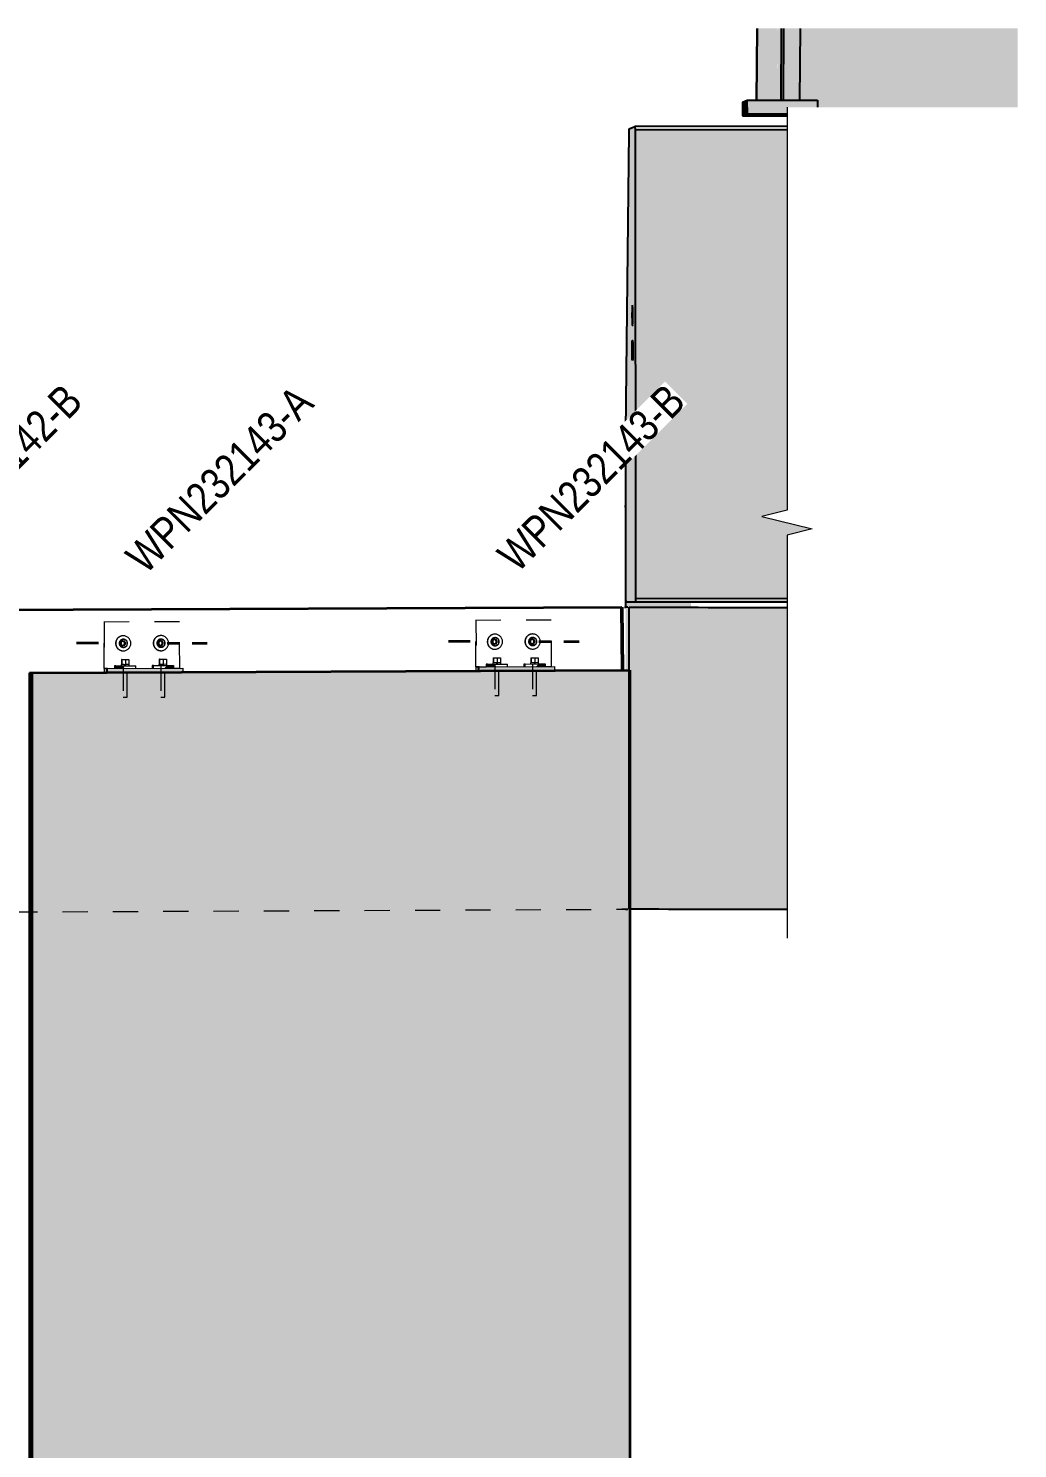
# Model space of a CAD drawing. Header units: metres. Extents: x 0 to 53, y 3 to 547.
# Drawn here: x 49.43 to 53.36, y 18.19 to 23.83 of the extents above; entities that cross this region are included whole.
import ezdxf

# ---------------------------------------------------------------- set-up
doc = ezdxf.new("R2010")
doc.units = ezdxf.units.M
doc.linetypes.add('JacobsDash', pattern=[0.0045, 0.003, -0.0015])
for name, color, linetype, lineweight in [('A-DETL', 7, 'Continuous', 13), ('A-DETL-GENF', 7, 'Continuous', 9), ('A-GENM', 7, 'Continuous', 35), ('S-BEAM', 7, 'Continuous', 50), ('S-BEAM-HDLN', 7, 'JacobsDash', 18), ('S-FNDN', 7, 'Continuous', 50), ('S-FNDN-IDEN', 7, 'Continuous', 18), ('S-FSTN', 7, 'Continuous', 18)]:
    doc.layers.add(name, color=color, linetype=linetype, lineweight=lineweight)
doc.styles.add('Arial Narrow_2', font='ARIALN.TTF', dxfattribs={"height": 0.125})

# ---------------------------------------------------------------- blocks, each defined once
blk = doc.blocks.new('StitchPour_RS36B_01 - StitchPour_RS36B_01-61148557-DRG-2873194 - ELEVATION - FASCIA PANEL AT ABUTMENT B AND B2')
at = {"layer": 'A-GENM', "lineweight": 25, "true_color": 0xf4f4f4}
h = blk.add_hatch(color=7, dxfattribs=at)
edge = h.paths.add_edge_path()
edge.add_line((-1094.9912, 21.5355), (-1094.99, 21.5355))
edge.add_line((-1094.99, 21.5355), (-1094.99, 21.9355))
edge.add_line((-1094.99, 21.9355), (-1094.9912, 21.9355))
h = blk.add_hatch(color=7, dxfattribs=at)
edge = h.paths.add_edge_path()
edge.add_line((-1094.7304, 21.5556), (-1094.9887, 21.5554))
edge.add_line((-1094.9887, 21.5554), (-1094.9897, 21.5704))
edge.add_line((-1094.9897, 21.5704), (-1094.9898, 21.5355))
edge.add_line((-1094.9898, 21.5355), (-1094.9415, 21.5354))
edge.add_line((-1094.9415, 21.5354), (-1094.7304, 21.5351))
at = {"layer": 'A-GENM', "color": 253, "lineweight": 25, "true_color": 0xa3a3a3}
for p, q in [((-1094.99, 21.9355), (-1094.995, 21.9355)), ((-1094.995, 21.5355), (-1094.99, 21.5355))]:
    blk.add_line(p, q, dxfattribs=at)
at = {"layer": 'A-GENM', "color": 253, "lineweight": 25, "true_color": 0xa3a3a3, "flags": 128}
blk.add_lwpolyline([(-1094.99, 21.5355), (-1094.99, 21.6022), (-1094.99, 21.6688), (-1094.99, 21.7355), (-1094.99, 21.8022), (-1094.99, 21.8688), (-1094.99, 21.9355)], dxfattribs=at)
blk = doc.blocks.new('Barrier-Precast-MPB-03-B - Typical-64000325-DRG-2873194 - ELEVATION - FASCIA PANEL AT ABUTMENT B AND B2')
at = {"layer": 'A-GENM', "lineweight": 25, "true_color": 0xf4f4f4}
h = blk.add_hatch(color=7, dxfattribs=at)
h.paths.add_polyline_path([(-1094.9887, 21.5554), (-1094.9521, 21.5554), (-1094.9511, 21.5704), (-1094.9526, 23.4304), (-1094.9537, 23.445), (-1094.9761, 23.4358), (-1094.9773, 23.4206), (-1094.9902, 22.2354), (-1094.9897, 21.5704)])
h.paths.add_polyline_path([(-1094.9634, 22.5151), (-1094.9642, 22.517), (-1094.9652, 22.5348), (-1094.9653, 22.5695), (-1094.9646, 22.5896), (-1094.9639, 22.5946), (-1094.9631, 22.5927), (-1094.9621, 22.5747), (-1094.962, 22.5401), (-1094.9627, 22.5201)])
h.paths.add_polyline_path([(-1094.9639, 22.655), (-1094.9649, 22.6647), (-1094.9654, 22.6801), (-1094.9653, 22.7149), (-1094.9644, 22.7327), (-1094.9636, 22.7346), (-1094.9629, 22.7296), (-1094.9621, 22.7096), (-1094.9622, 22.6748), (-1094.9632, 22.657)])
for points in [[(-1094.9526, 23.4304), (-1094.3496, 23.4309), (-1094.3496, 23.4455), (-1094.9537, 23.445)], [(-1094.9511, 21.5704), (-1094.3496, 21.5709), (-1094.3496, 21.8211), (-1094.2496, 21.8461), (-1094.4496, 21.8961), (-1094.3496, 21.9211), (-1094.3496, 23.4309), (-1094.9526, 23.4304), (-1094.9518, 22.3948)], [(-1094.9646, 22.6601), (-1094.9629, 22.6602), (-1094.9622, 22.6748), (-1094.9621, 22.7096), (-1094.9631, 22.7311), (-1094.964, 22.7337), (-1094.9645, 22.7311), (-1094.9653, 22.7149), (-1094.9654, 22.6801), (-1094.9646, 22.6601)], [(-1094.9639, 22.655), (-1094.9631, 22.6581), (-1094.9632, 22.6601), (-1094.9646, 22.6597), (-1094.9641, 22.6566)], [(-1094.9634, 22.5151), (-1094.9625, 22.5246), (-1094.9619, 22.5464), (-1094.9622, 22.577), (-1094.9632, 22.5896), (-1094.9646, 22.5895), (-1094.9654, 22.5628), (-1094.9652, 22.5348), (-1094.9642, 22.517), (-1094.9638, 22.516)], [(-1094.9646, 22.5896), (-1094.9629, 22.5896), (-1094.9633, 22.5932), (-1094.9639, 22.5943), (-1094.9646, 22.5896)], [(-1094.9521, 21.5554), (-1094.3496, 21.5559), (-1094.3496, 21.5709), (-1094.9511, 21.5704)]]:
    blk.add_hatch(color=7, dxfattribs=at).paths.add_polyline_path(points)
at = {"layer": 'A-GENM', "color": 253, "lineweight": 25, "true_color": 0xa3a3a3}
for p, q in [((-1094.9902, 22.2354), (-1094.9773, 23.4206)), ((-1094.9773, 23.4206), (-1094.9761, 23.4358)), ((-1094.9761, 23.4358), (-1094.9537, 23.445)), ((-1094.3496, 23.4455), (-1094.9537, 23.445)), ((-1094.9537, 23.445), (-1094.9526, 23.4304)), ((-1094.3496, 23.4309), (-1094.9526, 23.4304)), ((-1094.9526, 23.4304), (-1094.9511, 21.5704)), ((-1094.9897, 21.5704), (-1094.9902, 22.2354)), ((-1094.9887, 21.5554), (-1094.9897, 21.5704)), ((-1094.9521, 21.5554), (-1094.9887, 21.5554)), ((-1094.9511, 21.5704), (-1094.9521, 21.5554)), ((-1094.3496, 21.5559), (-1094.9521, 21.5554)), ((-1094.9511, 21.5704), (-1094.3496, 21.5709))]:
    blk.add_line(p, q, dxfattribs=at)
for points, knots in [([(-1094.9644, 22.7327), (-1094.9644, 22.7327), (-1094.9644, 22.7326), (-1094.9644, 22.7321), (-1094.9646, 22.7309), (-1094.9647, 22.729), (-1094.9648, 22.7271), (-1094.9649, 22.726), (-1094.9649, 22.725), (-1094.965, 22.724), (-1094.9651, 22.7224), (-1094.9651, 22.7203), (-1094.9652, 22.7176), (-1094.9653, 22.7149), (-1094.9654, 22.7121), (-1094.9654, 22.7093), (-1094.9655, 22.7064), (-1094.9655, 22.7006), (-1094.9655, 22.6937), (-1094.9655, 22.6858), (-1094.9654, 22.681), (-1094.9653, 22.6773), (-1094.9653, 22.6745), (-1094.9652, 22.6718), (-1094.9651, 22.6692), (-1094.965, 22.6667), (-1094.9648, 22.6636), (-1094.9647, 22.6615), (-1094.9646, 22.6601)], [-0.7777778, -0.7777778, -0.7777778, -0.7777778, -0.7760417, -0.7708333, -0.75, -0.7083333, -0.6875, -0.6770833, -0.6666667, -0.6527778, -0.6388889, -0.6111111, -0.5833333, -0.5555556, -0.5277778, -0.5, -0.4722222, -0.4444444, -0.3333333, -0.2777778, -0.2222222, -0.1944444, -0.1666667, -0.1388889, -0.1111111, -0.0833333, -0.0555556, 0, 0, 0, 0]), ([(-1094.9646, 22.6601), (-1094.9645, 22.659), (-1094.9644, 22.6572), (-1094.9641, 22.6558), (-1094.964, 22.6552), (-1094.9639, 22.655), (-1094.9637, 22.6548), (-1094.9635, 22.6551), (-1094.9633, 22.656), (-1094.9632, 22.6568), (-1094.9631, 22.6571), (-1094.9631, 22.6575), (-1094.9629, 22.6588), (-1094.9628, 22.6607), (-1094.9627, 22.6626), (-1094.9626, 22.6637), (-1094.9626, 22.6647), (-1094.9625, 22.6657), (-1094.9624, 22.6673), (-1094.9624, 22.6694), (-1094.9623, 22.6721), (-1094.9622, 22.6748), (-1094.9621, 22.6776), (-1094.9621, 22.6804), (-1094.962, 22.6833), (-1094.962, 22.6891), (-1094.962, 22.696), (-1094.962, 22.7038), (-1094.9621, 22.7086), (-1094.9622, 22.7124), (-1094.9622, 22.7152), (-1094.9623, 22.7179), (-1094.9624, 22.7205), (-1094.9625, 22.723), (-1094.9627, 22.7261), (-1094.9628, 22.7282), (-1094.9629, 22.7296)], [-1, -1, -1, -1, -0.958333, -0.916667, -0.895833, -0.885417, -0.875, -0.833333, -0.791667, -0.78125, -0.776042, -0.770833, -0.75, -0.708333, -0.6875, -0.677083, -0.666667, -0.652778, -0.638889, -0.611111, -0.583333, -0.555556, -0.527778, -0.5, -0.472222, -0.444444, -0.333333, -0.277778, -0.222222, -0.194444, -0.166667, -0.138889, -0.111111, -0.083333, -0.055556, 0, 0, 0, 0]), ([(-1094.9629, 22.7296), (-1094.963, 22.7306), (-1094.9632, 22.7324), (-1094.9634, 22.7339), (-1094.9635, 22.7344), (-1094.9636, 22.7346), (-1094.9636, 22.7346)], [-1, -1, -1, -1, -0.9583333, -0.9166667, -0.8958333, -0.8888889, -0.8888889, -0.8888889, -0.8888889]), ([(-1094.9642, 22.517), (-1094.9642, 22.5172), (-1094.9643, 22.5176), (-1094.9644, 22.5186), (-1094.9645, 22.5202), (-1094.9646, 22.5219), (-1094.9647, 22.5234), (-1094.9648, 22.5245), (-1094.9648, 22.5256), (-1094.9649, 22.5273), (-1094.965, 22.5294), (-1094.9651, 22.5316), (-1094.9651, 22.5334), (-1094.9652, 22.5352), (-1094.9652, 22.5375), (-1094.9653, 22.5413), (-1094.9654, 22.5461), (-1094.9654, 22.552), (-1094.9654, 22.5589), (-1094.9654, 22.5645), (-1094.9653, 22.5688), (-1094.9653, 22.5716), (-1094.9652, 22.5752), (-1094.9651, 22.5785), (-1094.965, 22.5811), (-1094.9649, 22.5835), (-1094.9648, 22.5864), (-1094.9646, 22.5885), (-1094.9646, 22.5896)], [0.2222222, 0.2222222, 0.2222222, 0.2222222, 0.2361111, 0.25, 0.2777778, 0.3055556, 0.3194444, 0.3333333, 0.3472222, 0.3611111, 0.3888889, 0.4166667, 0.4305556, 0.4444444, 0.4722222, 0.5, 0.5555556, 0.6111111, 0.6666667, 0.75, 0.7708333, 0.7916667, 0.8333333, 0.875, 0.8958333, 0.9166667, 0.9583333, 1, 1, 1, 1]), ([(-1094.9646, 22.5896), (-1094.9644, 22.591), (-1094.9643, 22.5927), (-1094.9641, 22.5939), (-1094.9639, 22.5944), (-1094.9638, 22.5947), (-1094.9637, 22.5948), (-1094.9635, 22.5945), (-1094.9633, 22.5939), (-1094.9632, 22.5933), (-1094.9631, 22.5927), (-1094.963, 22.5921), (-1094.9629, 22.591), (-1094.9628, 22.5895), (-1094.9627, 22.5877), (-1094.9626, 22.5862), (-1094.9625, 22.5851), (-1094.9624, 22.584), (-1094.9624, 22.5824), (-1094.9623, 22.5803), (-1094.9622, 22.578), (-1094.9622, 22.5762), (-1094.9621, 22.5744), (-1094.962, 22.5721), (-1094.962, 22.5683), (-1094.9619, 22.5635), (-1094.9619, 22.5577), (-1094.9619, 22.5508), (-1094.9619, 22.5451), (-1094.962, 22.5408), (-1094.962, 22.538), (-1094.9621, 22.5345), (-1094.9622, 22.5311), (-1094.9623, 22.5286), (-1094.9624, 22.5261), (-1094.9625, 22.5233), (-1094.9627, 22.5211), (-1094.9627, 22.5201)], [0, 0, 0, 0, 0.055556, 0.083333, 0.097222, 0.111111, 0.138889, 0.166667, 0.194444, 0.208333, 0.222222, 0.236111, 0.25, 0.277778, 0.305556, 0.319444, 0.333333, 0.347222, 0.361111, 0.388889, 0.416667, 0.430556, 0.444444, 0.472222, 0.5, 0.555556, 0.611111, 0.666667, 0.75, 0.770833, 0.791667, 0.833333, 0.875, 0.895833, 0.916667, 0.958333, 1, 1, 1, 1]), ([(-1094.9627, 22.5201), (-1094.9628, 22.5187), (-1094.963, 22.517), (-1094.9632, 22.5158), (-1094.9633, 22.5153), (-1094.9634, 22.5151), (-1094.9634, 22.5151)], [0, 0, 0, 0, 0.0555556, 0.0833333, 0.0972222, 0.1111111, 0.1111111, 0.1111111, 0.1111111])]:
    blk.add_open_spline(points, degree=3, knots=knots, dxfattribs=at)
blk = doc.blocks.new('SCR_SE_1 - SCR_SE_1-66993702-DRG-2873194 - ELEVATION - FASCIA PANEL AT ABUTMENT B AND B2')
at = {"layer": 'A-GENM', "lineweight": 25, "true_color": 0xebebeb}
blk.add_hatch(color=7, dxfattribs=at).paths.add_polyline_path([(-1094.2279, 23.5211), (-1093.4335, 23.5211), (-1093.4335, 23.8345), (-1094.2969, 23.8345), (-1094.2995, 23.5494), (-1094.2279, 23.5495)])
blk = doc.blocks.new('PLATE ph - PLATE ph-66945816-DRG-2873194 - ELEVATION - FASCIA PANEL AT ABUTMENT B AND B2')
at = {"layer": 'A-GENM', "lineweight": 25, "true_color": 0xebebeb}
for points in [[(-1094.5258, 23.4867), (-1094.5072, 23.4943), (-1094.5073, 23.5492), (-1094.5259, 23.5416)], [(-1094.5072, 23.4943), (-1094.3496, 23.4944), (-1094.3496, 23.5211), (-1094.2279, 23.5211), (-1094.2279, 23.5495), (-1094.5073, 23.5492)], [(-1094.5258, 23.4867), (-1094.3496, 23.4868), (-1094.3496, 23.4944), (-1094.5072, 23.4943)]]:
    blk.add_hatch(color=7, dxfattribs=at).paths.add_polyline_path(points)
at = {"layer": 'A-GENM', "color": 253, "lineweight": 25, "true_color": 0xaeaeae}
for p, q in [((-1094.5259, 23.5416), (-1094.5073, 23.5492)), ((-1094.5259, 23.5416), (-1094.5258, 23.4867)), ((-1094.5073, 23.5492), (-1094.2279, 23.5495)), ((-1094.5072, 23.4943), (-1094.5073, 23.5492)), ((-1094.2279, 23.5495), (-1094.2279, 23.5211)), ((-1094.5072, 23.4943), (-1094.5258, 23.4867)), ((-1094.5258, 23.4867), (-1094.3496, 23.4868)), ((-1094.3496, 23.4944), (-1094.5072, 23.4943))]:
    blk.add_line(p, q, dxfattribs=at)
blk = doc.blocks.new('POST_2420_1C_360UB - 1C-68560598-DRG-2873194 - ELEVATION - FASCIA PANEL AT ABUTMENT B AND B2')
at = {"layer": 'A-GENM', "lineweight": 25, "true_color": 0xebebeb}
for points in [[(-1094.472, 23.5493), (-1094.4711, 23.5495), (-1094.4685, 23.8345), (-1094.4694, 23.8345), (-1094.472, 23.5495)], [(-1094.4711, 23.5493), (-1094.4007, 23.5495), (-1094.3981, 23.8345), (-1094.4685, 23.8345), (-1094.4711, 23.5495)], [(-1094.4007, 23.5493), (-1094.3885, 23.5495), (-1094.3863, 23.8345), (-1094.3981, 23.8345), (-1094.4007, 23.5495)], [(-1094.3885, 23.5493), (-1094.373, 23.5495), (-1094.3715, 23.8345), (-1094.386, 23.8345), (-1094.3885, 23.5495)], [(-1094.373, 23.5494), (-1094.365, 23.5495), (-1094.3635, 23.8345), (-1094.3715, 23.8345), (-1094.373, 23.5495)], [(-1094.365, 23.5494), (-1094.2995, 23.5495), (-1094.2969, 23.8345), (-1094.3635, 23.8345), (-1094.365, 23.5495)]]:
    blk.add_hatch(color=7, dxfattribs=at).paths.add_polyline_path(points)
at = {"layer": 'A-GENM', "color": 253, "lineweight": 25, "true_color": 0xaeaeae}
for p, q in [((-1094.4694, 23.8345), (-1094.472, 23.5493)), ((-1094.4685, 23.8345), (-1094.4711, 23.5493)), ((-1094.373, 23.5494), (-1094.3715, 23.8345)), ((-1094.3635, 23.8345), (-1094.365, 23.5494)), ((-1094.2969, 23.8345), (-1094.2995, 23.5494))]:
    blk.add_line(p, q, dxfattribs=at)
blk = doc.blocks.new('T2DPAA-T2D-C3S-RS-M3D-100334_rvt-1-DRG-2873194 - ELEVATION - FASCIA PANEL AT ABUTMENT B AND B2')
at = {"layer": 'A-GENM', "true_color": 0xefefdf}
blk.add_hatch(color=254, dxfattribs=at).paths.add_polyline_path([(-1094.9911, 21.2853), (-1094.9767, 21.2854), (-1094.9767, 21.5355), (-1094.9911, 21.5349), (-1094.9911, 21.4349), (-1094.9911, 21.2854)])
at = {"layer": 'A-GENM', "lineweight": 5, "true_color": 0xefefdf}
for points in [[(-1094.3496, 20.3341), (-1094.3496, 21.5341), (-1094.9767, 21.5355), (-1094.9767, 21.2854), (-1094.9735, 21.2854), (-1094.9735, 20.3355)], [(-1094.3496, 21.5341), (-1094.3496, 21.5343), (-1094.3498, 21.5343), (-1094.9088, 21.5354)], [(-1094.3496, 20.3341), (-1094.3496, 20.3341), (-1094.9735, 20.3355)]]:
    blk.add_hatch(color=254, dxfattribs=at).paths.add_polyline_path(points)
at = {"layer": 'A-GENM', "color": 253, "lineweight": 25, "true_color": 0xa3a3a3}
for p, q in [((-1094.99, 21.5355), (-1094.9912, 21.5355)), ((-1094.9822, 21.5355), (-1094.9898, 21.5355))]:
    blk.add_line(p, q, dxfattribs=at)
at = {"layer": 'A-GENM', "color": 253, "lineweight": 25, "true_color": 0xa3a3a3, "flags": 128}
for points in [[(-1094.9767, 20.3355), (-1094.9767, 20.4688), (-1094.9767, 20.6022), (-1094.9767, 20.7355), (-1094.9767, 20.8688), (-1094.9767, 21.0022), (-1094.9767, 21.1355), (-1094.9767, 21.2688), (-1094.9767, 21.4022), (-1094.9767, 21.5355)], [(-1094.9912, 20.3355), (-1094.9898, 20.3355), (-1094.9822, 20.3355)]]:
    blk.add_lwpolyline(points, dxfattribs=at)
at = {"layer": 'A-GENM', "color": 253, "lineweight": 25, "true_color": 0xa3a3a3}
for points in [[(-1094.9767, 21.5355), (-1094.7677, 21.5349), (-1094.5586, 21.5344), (-1094.3496, 21.534)], [(-1094.3496, 20.334), (-1094.5586, 20.3344), (-1094.7677, 20.3349), (-1094.9767, 20.3355)]]:
    blk.add_open_spline(points, degree=3, dxfattribs=at)
for name in ['POST_2420_1C_360UB - 1C-68560598-DRG-2873194 - ELEVATION - FASCIA PANEL AT ABUTMENT B AND B2', 'SCR_SE_1 - SCR_SE_1-66993702-DRG-2873194 - ELEVATION - FASCIA PANEL AT ABUTMENT B AND B2', 'PLATE ph - PLATE ph-66945816-DRG-2873194 - ELEVATION - FASCIA PANEL AT ABUTMENT B AND B2', 'Barrier-Precast-MPB-03-B - Typical-64000325-DRG-2873194 - ELEVATION - FASCIA PANEL AT ABUTMENT B AND B2', 'StitchPour_RS36B_01 - StitchPour_RS36B_01-61148557-DRG-2873194 - ELEVATION - FASCIA PANEL AT ABUTMENT B AND B2']:
    blk.add_blockref(name, (0, 0), dxfattribs=at)
blk = doc.blocks.new('BR08_20_GEN_WPC_PrecastPanel_Wall__4point - BR08_20_GEN_WPC_PrecastPanel_Wall__4point-8424473-DRG-2873194 - ELEVATION - FASCIA PANEL AT ABUTMENT B AND B2')
at = {"layer": 'A-GENM', "true_color": 0xc0c0c0}
for points in [[(-1097.3589, 14.6579), (-1097.3483, 14.6579), (-1097.3483, 21.275), (-1097.3589, 21.275), (-1097.3589, 15.1963)], [(-1094.9735, 14.5999), (-1094.9735, 21.2854), (-1097.3483, 21.275), (-1097.3483, 14.6579), (-1096.4996, 14.6372)]]:
    blk.add_hatch(color=9, dxfattribs=at).paths.add_polyline_path(points)
at = {"layer": 'A-GENM'}
for p, q in [((-1097.3589, 21.275), (-1097.3483, 21.275)), ((-1097.3589, 21.275), (-1097.3589, 14.6579)), ((-1097.3483, 21.275), (-1094.9735, 21.2854)), ((-1097.3483, 14.6579), (-1097.3483, 21.275)), ((-1094.9735, 21.2854), (-1094.9735, 14.5999))]:
    blk.add_line(p, q, dxfattribs=at)
blk = doc.blocks.new('30_SFD_XSO_GeometryDataPoint_xyz_CS - 30_SFD_XSO_GeometryDataPoint_xyz_CS-V20-DRG-2873194 - ELEVATION - FASCIA PANEL AT ABUTMENT B AND B2')
at = {"layer": 'S-FNDN', "lineweight": 35}
for p, q in [((-1104.7591, 21.3584), (-1104.8459, 21.3584)), ((-1104.4861, 21.3584), (-1104.4359, 21.3584)), ((-1104.3872, 21.3584), (-1104.3269, 21.3584))]:
    blk.add_line(p, q, dxfattribs=at)
blk = doc.blocks.new('20_BR04_Wall_Panel_Bracket_Connection - 20_BR04_Wall_Panel_Bracket_Connection-V13-DRG-2873194 - ELEVATION - FASCIA PANEL AT ABUTMENT B AND B2')
at = {"layer": 'S-FSTN', "linetype": 'JacobsDash', "lineweight": 9, "true_color": 0xc0c0c0}
for points in [[(-1097.0493, 21.2763), (-1097.0493, 21.2923), (-1097.0559, 21.2923), (-1097.0567, 21.2763)], [(-1097.0493, 21.2763), (-1096.7499, 21.2776), (-1096.75, 21.2936), (-1097.0493, 21.2923), (-1097.0493, 21.2854)], [(-1097.0164, 21.2925), (-1097.0164, 21.3025), (-1097.0177, 21.3025), (-1097.0181, 21.2925)], [(-1097.0164, 21.2925), (-1096.9792, 21.2926), (-1096.9902, 21.3005), (-1096.9923, 21.3026), (-1097.0164, 21.3025), (-1097.0164, 21.2936)], [(-1096.8232, 21.2933), (-1096.7869, 21.2936), (-1096.787, 21.3035), (-1096.8137, 21.3033), (-1096.8229, 21.2936)]]:
    blk.add_hatch(color=9, dxfattribs=at).paths.add_polyline_path(points)
at = {"layer": 'S-FSTN', "linetype": 'JacobsDash', "lineweight": 9}
for p, q in [((-1097.0626, 21.2923), (-1097.0634, 21.4763)), ((-1097.0624, 21.4763), (-1097.0634, 21.4763)), ((-1097.0627, 21.4763), (-1097.0624, 21.4763)), ((-1096.763, 21.4776), (-1097.0624, 21.4763)), ((-1097.0624, 21.4763), (-1097.0616, 21.2923)), ((-1096.7622, 21.2936), (-1096.763, 21.4776)), ((-1096.9895, 21.3998), (-1096.9982, 21.3998)), ((-1096.9982, 21.3838), (-1096.9895, 21.3838)), ((-1096.9865, 21.4218), (-1096.9872, 21.4218)), ((-1096.9793, 21.3963), (-1096.9793, 21.3969)), ((-1096.9792, 21.3878), (-1096.9793, 21.3958)), ((-1096.9792, 21.3867), (-1096.9792, 21.3873)), ((-1096.8398, 21.4004), (-1096.8485, 21.4004)), ((-1096.8485, 21.3844), (-1096.8398, 21.3844)), ((-1096.8368, 21.4224), (-1096.8375, 21.4224)), ((-1096.8296, 21.397), (-1096.8296, 21.3976)), ((-1096.8296, 21.3884), (-1096.8296, 21.3965)), ((-1096.8296, 21.3874), (-1096.8296, 21.388)), ((-1096.9872, 21.3618), (-1096.9865, 21.3618)), ((-1096.8375, 21.3624), (-1096.8368, 21.3624)), ((-1097.0626, 21.2923), (-1097.0626, 21.2763)), ((-1097.0558, 21.2923), (-1097.0626, 21.2923)), ((-1097.0626, 21.2763), (-1097.0603, 21.2763)), ((-1097.0616, 21.2923), (-1097.0619, 21.2923)), ((-1097.0616, 21.2923), (-1097.0619, 21.2923)), ((-1097.0608, 21.2923), (-1097.0218, 21.2925)), ((-1097.0218, 21.3025), (-1097.0176, 21.3025)), ((-1097.0218, 21.3025), (-1097.0217, 21.2925)), ((-1097.0165, 21.3025), (-1097.021, 21.3025)), ((-1096.9918, 21.3026), (-1096.9366, 21.3028)), ((-1096.9366, 21.2928), (-1096.9366, 21.3028)), ((-1096.8721, 21.3031), (-1096.8668, 21.3031)), ((-1096.8721, 21.3031), (-1096.8721, 21.2931)), ((-1096.8668, 21.3031), (-1096.8713, 21.3031)), ((-1096.8668, 21.3031), (-1096.8134, 21.3034)), ((-1096.8667, 21.2931), (-1096.8668, 21.3031)), ((-1096.7869, 21.2935), (-1096.7622, 21.2936)), ((-1096.7622, 21.2936), (-1096.7613, 21.2936))]:
    blk.add_line(p, q, dxfattribs=at)
at = {"layer": 'S-FSTN', "lineweight": 9}
for p, q in [((-1097.0493, 21.2923), (-1097.0558, 21.2923)), ((-1097.0493, 21.2923), (-1096.75, 21.2936)), ((-1097.0493, 21.2763), (-1097.0493, 21.2923)), ((-1097.0176, 21.3025), (-1097.0164, 21.3025)), ((-1097.0164, 21.3025), (-1096.9918, 21.3026)), ((-1097.0164, 21.3025), (-1097.0164, 21.2925)), ((-1096.8133, 21.3034), (-1096.787, 21.3035)), ((-1096.787, 21.3035), (-1096.7869, 21.2935)), ((-1096.75, 21.2936), (-1096.7499, 21.2776))]:
    blk.add_line(p, q, dxfattribs=at)
at = {"layer": 'S-FSTN', "linetype": 'JacobsDash', "lineweight": 9}
for centre, major_axis, start_param, end_param in [((-1096.9872, 21.3918), (0, 0.03), 0.004357, 3.141578), ((-1096.9865, 21.3918), (0, 0.03), 0.004357, 3.14595), ((-1096.9865, 21.3918), (0, 0.009), 0.004357, 3.14595), ((-1096.9895, 21.3918), (0, 0.008), 0.004357, 0.158942), ((-1096.9895, 21.3918), (0, 0.008), 2.980438, 3.141578), ((-1096.9895, 21.3918), (0, 0.008), 3.14595, 6.28317), ((-1096.9872, 21.3918), (0, 0.03), 6.28317, 6.287543), ((-1096.9872, 21.3918), (0, 0.009), 3.201467, 6.225968), ((-1096.9865, 21.3918), (0, 0.03), 3.14595, 6.28317), ((-1096.9865, 21.3918), (0, 0.009), 3.14595, 6.28317), ((-1097.0012, 21.3918), (0, 0.018), 5.067476, 5.22907), ((-1097.0012, 21.3918), (0, 0.018), 4.196233, 4.356983), ((-1097.0012, 21.3918), (0, 0.018), 4.368033, 4.387096), ((-1096.8368, 21.3924), (0, 0.03), 0.004357, 3.14595), ((-1096.8375, 21.3924), (0, 0.03), 0.004357, 3.141578), ((-1096.8368, 21.3924), (0, 0.009), 0.004357, 3.14595), ((-1096.8398, 21.3924), (0, 0.008), 0.004357, 0.158942), ((-1096.8398, 21.3924), (0, 0.008), 2.980438, 3.141578), ((-1096.8398, 21.3924), (0, 0.008), 3.14595, 6.28317), ((-1096.8375, 21.3924), (0, 0.03), 6.28317, 6.287543), ((-1096.8375, 21.3924), (0, 0.009), 3.431593, 6.225968), ((-1096.8375, 21.3924), (0, 0.009), 3.201467, 3.407749), ((-1096.8368, 21.3924), (0, 0.03), 3.14595, 6.28317), ((-1096.8368, 21.3924), (0, 0.009), 3.14595, 6.28317), ((-1096.8515, 21.3924), (0, 0.018), 5.067476, 5.22907), ((-1096.8515, 21.3924), (0, 0.018), 4.196233, 4.34085), ((-1096.8515, 21.3924), (0, 0.018), 5.035877, 5.056427)]:
    blk.add_ellipse(centre, major_axis=major_axis, ratio=0.997785, start_param=start_param, end_param=end_param, dxfattribs=at)
blk = doc.blocks.new('20_BR04_Wall_Panel_Bracket_Connection - 20_BR04_Wall_Panel_Bracket_Connection-V14-DRG-2873194 - ELEVATION - FASCIA PANEL AT ABUTMENT B AND B2')
at = {"layer": 'S-FSTN', "linetype": 'JacobsDash', "lineweight": 9, "true_color": 0xc0c0c0}
for points in [[(-1095.5725, 21.2828), (-1095.5726, 21.2988), (-1095.5792, 21.2988), (-1095.58, 21.2828)], [(-1095.5725, 21.2828), (-1095.2732, 21.2841), (-1095.2733, 21.3001), (-1095.5726, 21.2988), (-1095.5725, 21.2854)], [(-1095.5397, 21.2989), (-1095.5397, 21.3089), (-1095.541, 21.3089), (-1095.5414, 21.2989)], [(-1095.5397, 21.2989), (-1095.5025, 21.2991), (-1095.5134, 21.3069), (-1095.5156, 21.309), (-1095.5397, 21.3089), (-1095.5397, 21.3001)], [(-1095.3465, 21.2998), (-1095.3102, 21.3001), (-1095.3102, 21.3099), (-1095.337, 21.3098), (-1095.3462, 21.3001)]]:
    blk.add_hatch(color=9, dxfattribs=at).paths.add_polyline_path(points)
at = {"layer": 'S-FSTN', "linetype": 'JacobsDash', "lineweight": 9}
for p, q in [((-1095.5859, 21.2988), (-1095.5867, 21.4828)), ((-1095.5856, 21.4828), (-1095.5867, 21.4828)), ((-1095.5859, 21.4828), (-1095.5857, 21.4828)), ((-1095.2863, 21.4841), (-1095.5856, 21.4828)), ((-1095.5856, 21.4828), (-1095.5848, 21.2988)), ((-1095.2855, 21.3001), (-1095.2863, 21.4841)), ((-1095.5128, 21.4062), (-1095.5214, 21.4062)), ((-1095.5214, 21.3902), (-1095.5128, 21.3902)), ((-1095.5098, 21.4282), (-1095.5104, 21.4282)), ((-1095.5025, 21.4028), (-1095.5025, 21.4034)), ((-1095.5025, 21.3942), (-1095.5025, 21.4023)), ((-1095.5025, 21.3931), (-1095.5025, 21.3938)), ((-1095.3631, 21.4069), (-1095.3718, 21.4069)), ((-1095.3718, 21.3909), (-1095.3631, 21.3909)), ((-1095.3601, 21.4289), (-1095.3608, 21.4289)), ((-1095.3529, 21.4034), (-1095.3529, 21.404)), ((-1095.3528, 21.3949), (-1095.3529, 21.4029)), ((-1095.3528, 21.3938), (-1095.3528, 21.3944)), ((-1095.5104, 21.3682), (-1095.5098, 21.3682)), ((-1095.3608, 21.3689), (-1095.3601, 21.3689)), ((-1095.5859, 21.2988), (-1095.5858, 21.2828)), ((-1095.5791, 21.2988), (-1095.5859, 21.2988)), ((-1095.5858, 21.2828), (-1095.5835, 21.2828)), ((-1095.5849, 21.2988), (-1095.5851, 21.2988)), ((-1095.5849, 21.2988), (-1095.5851, 21.2988)), ((-1095.5841, 21.2988), (-1095.545, 21.2989)), ((-1095.545, 21.3089), (-1095.5414, 21.3089)), ((-1095.545, 21.3089), (-1095.545, 21.2989)), ((-1095.5398, 21.3089), (-1095.5443, 21.3089)), ((-1095.515, 21.309), (-1095.4599, 21.3093)), ((-1095.4598, 21.2993), (-1095.4599, 21.3093)), ((-1095.3954, 21.3096), (-1095.39, 21.3096)), ((-1095.3954, 21.3096), (-1095.3953, 21.2996)), ((-1095.3901, 21.3096), (-1095.3946, 21.3096)), ((-1095.39, 21.3096), (-1095.3366, 21.3098)), ((-1095.39, 21.2996), (-1095.39, 21.3096)), ((-1095.3102, 21.3), (-1095.2855, 21.3001)), ((-1095.2855, 21.3001), (-1095.2846, 21.3001))]:
    blk.add_line(p, q, dxfattribs=at)
at = {"layer": 'S-FSTN', "lineweight": 9}
for p, q in [((-1095.5726, 21.2988), (-1095.5791, 21.2988)), ((-1095.5726, 21.2988), (-1095.2733, 21.3001)), ((-1095.5725, 21.2828), (-1095.5726, 21.2988)), ((-1095.5414, 21.3089), (-1095.5397, 21.3089)), ((-1095.5397, 21.3089), (-1095.5151, 21.309)), ((-1095.5397, 21.3089), (-1095.5397, 21.2989)), ((-1095.3366, 21.3098), (-1095.3102, 21.3099)), ((-1095.3102, 21.3099), (-1095.3102, 21.2999)), ((-1095.2733, 21.3001), (-1095.2732, 21.2841))]:
    blk.add_line(p, q, dxfattribs=at)
at = {"layer": 'S-FSTN', "linetype": 'JacobsDash', "lineweight": 9}
for centre, major_axis, start_param, end_param in [((-1095.5104, 21.3982), (0, 0.03), 0.004357, 2.884151), ((-1095.5098, 21.3982), (0, 0.03), 0.004357, 3.14595), ((-1095.5098, 21.3982), (0, 0.009), 0.004357, 3.14595), ((-1095.5128, 21.3982), (0, 0.008), 0.004357, 0.158942), ((-1095.5128, 21.3982), (0, 0.008), 2.980438, 3.141578), ((-1095.5128, 21.3982), (0, 0.008), 3.14595, 6.28317), ((-1095.5104, 21.3982), (0, 0.03), 6.28317, 6.287543), ((-1095.5104, 21.3982), (0, 0.009), 3.201467, 6.225968), ((-1095.5098, 21.3982), (0, 0.03), 3.14595, 6.28317), ((-1095.5098, 21.3982), (0, 0.009), 3.14595, 6.28317), ((-1095.5245, 21.3982), (0, 0.018), 5.067476, 5.22907), ((-1095.5245, 21.3982), (0, 0.018), 4.196233, 4.356983), ((-1095.5245, 21.3982), (0, 0.018), 4.368033, 4.387096), ((-1095.3608, 21.3989), (0, 0.03), 0.004357, 3.141578), ((-1095.3601, 21.3989), (0, 0.03), 0.004357, 3.14595), ((-1095.3601, 21.3989), (0, 0.009), 0.004357, 3.14595), ((-1095.3631, 21.3989), (0, 0.008), 0.004357, 0.158942), ((-1095.3631, 21.3989), (0, 0.008), 2.980438, 3.141578), ((-1095.3631, 21.3989), (0, 0.008), 3.14595, 6.28317), ((-1095.3608, 21.3989), (0, 0.03), 6.28317, 6.287543), ((-1095.3608, 21.3989), (0, 0.009), 3.201467, 6.225968), ((-1095.3601, 21.3989), (0, 0.03), 3.14595, 6.28317), ((-1095.3601, 21.3989), (0, 0.009), 3.14595, 6.28317), ((-1095.3748, 21.3989), (0, 0.018), 5.067476, 5.22907), ((-1095.3748, 21.3989), (0, 0.018), 4.196233, 4.356983), ((-1095.5104, 21.3982), (0, 0.03), 2.90363, 3.141578)]:
    blk.add_ellipse(centre, major_axis=major_axis, ratio=0.997785, start_param=start_param, end_param=end_param, dxfattribs=at)
blk = doc.blocks.new('Anchor Bolt -HAB - HAB H16 x 165-V54-DRG-2873194 - ELEVATION - FASCIA PANEL AT ABUTMENT B AND B2')
at = {"layer": 'S-FSTN', "linetype": 'JacobsDash', "lineweight": 9}
for p, q in [((-1096.8441, 21.3282), (-1096.8431, 21.3282)), ((-1096.8441, 21.3282), (-1096.844, 21.3082)), ((-1096.8431, 21.3282), (-1096.8434, 21.3282)), ((-1096.8431, 21.3282), (-1096.8286, 21.3283)), ((-1096.8431, 21.3282), (-1096.843, 21.3082)), ((-1096.8286, 21.3283), (-1096.8151, 21.3284)), ((-1096.8286, 21.3283), (-1096.8285, 21.3083)), ((-1096.8151, 21.3284), (-1096.8151, 21.3084)), ((-1096.8457, 21.3082), (-1096.8457, 21.3032)), ((-1096.843, 21.3082), (-1096.844, 21.3082)), ((-1096.8285, 21.3083), (-1096.843, 21.3082)), ((-1096.8375, 21.3033), (-1096.837, 21.1781)), ((-1096.8151, 21.3084), (-1096.8285, 21.3083)), ((-1096.821, 21.1782), (-1096.8215, 21.3033)), ((-1096.8134, 21.3034), (-1096.8134, 21.3084))]:
    blk.add_line(p, q, dxfattribs=at)
for centre, major_axis, start_param, end_param in [((-1096.8295, 21.3083), (0.0162, 0.0001), 3.208161, 3.73176), ((-1096.8295, 21.3083), (0.0162, 0.0001), 4.569518, 4.778957), ((-1096.8295, 21.3083), (0.0162, 0.0001), 4.778957, 4.988397), ((-1096.8295, 21.3083), (0.0162, 0.0001), 5.826155, 6.349753), ((-1096.829, 21.1782), (0.008, 0.00003), 3.208161, 6.349753)]:
    blk.add_ellipse(centre, major_axis=major_axis, ratio=0.00029, start_param=start_param, end_param=end_param, dxfattribs=at)
blk = doc.blocks.new('Anchor Bolt -HAB - HAB H16 x 165-V55-DRG-2873194 - ELEVATION - FASCIA PANEL AT ABUTMENT B AND B2')
at = {"layer": 'S-FSTN', "linetype": 'JacobsDash', "lineweight": 9}
for p, q in [((-1096.9938, 21.3276), (-1096.9927, 21.3276)), ((-1096.9938, 21.3276), (-1096.9937, 21.3076)), ((-1096.9928, 21.3276), (-1096.9931, 21.3276)), ((-1096.9927, 21.3276), (-1096.9782, 21.3276)), ((-1096.9927, 21.3276), (-1096.9926, 21.3076)), ((-1096.9782, 21.3276), (-1096.9648, 21.3277)), ((-1096.9782, 21.3276), (-1096.9781, 21.3076)), ((-1096.9648, 21.3277), (-1096.9647, 21.3077)), ((-1096.9954, 21.3076), (-1096.9953, 21.3026)), ((-1096.9926, 21.3076), (-1096.9937, 21.3076)), ((-1096.9848, 21.3076), (-1096.9926, 21.3076)), ((-1096.9872, 21.3026), (-1096.9866, 21.1775)), ((-1096.9647, 21.3077), (-1096.9781, 21.3076)), ((-1096.9706, 21.1776), (-1096.9712, 21.3027)), ((-1096.963, 21.3027), (-1096.9631, 21.3077))]:
    blk.add_line(p, q, dxfattribs=at)
for centre, major_axis, start_param, end_param in [((-1096.9792, 21.3076), (0.0162, 0.0001), 3.208161, 3.73176), ((-1096.9792, 21.3076), (0.0162, 0.0001), 4.360078, 4.778957), ((-1096.9792, 21.3076), (0.0162, 0.0001), 4.778957, 4.988397), ((-1096.9792, 21.3076), (0.0162, 0.0001), 5.826155, 6.349753), ((-1096.9786, 21.1775), (0.008, 0.00003), 3.208161, 6.349753)]:
    blk.add_ellipse(centre, major_axis=major_axis, ratio=0.00029, start_param=start_param, end_param=end_param, dxfattribs=at)
blk = doc.blocks.new('Anchor Bolt -HAB - HAB H16 x 85-V56-DRG-2873194 - ELEVATION - FASCIA PANEL AT ABUTMENT B AND B2')
at = {"layer": 'S-FSTN', "linetype": 'JacobsDash', "lineweight": 9}
for p, q in [((-1096.8505, 21.4004), (-1096.8366, 21.4086)), ((-1096.8492, 21.4004), (-1096.8505, 21.4004)), ((-1096.8504, 21.3844), (-1096.8505, 21.4003)), ((-1096.8364, 21.3763), (-1096.8504, 21.3843)), ((-1096.8491, 21.3843), (-1096.8504, 21.3843)), ((-1096.8352, 21.4086), (-1096.8492, 21.4004)), ((-1096.8492, 21.4004), (-1096.8491, 21.3843)), ((-1096.8491, 21.3843), (-1096.8351, 21.3763)), ((-1096.8368, 21.4004), (-1096.8382, 21.4004)), ((-1096.8382, 21.3844), (-1096.8368, 21.3844)), ((-1096.8366, 21.4086), (-1096.8368, 21.4086)), ((-1096.8353, 21.4086), (-1096.8366, 21.4086)), ((-1096.8212, 21.4006), (-1096.8352, 21.4086)), ((-1096.8351, 21.3763), (-1096.8212, 21.3844)), ((-1096.8212, 21.3844), (-1096.8212, 21.4006)), ((-1096.8368, 21.3763), (-1096.8365, 21.3763)), ((-1096.8352, 21.3763), (-1096.8364, 21.3763))]:
    blk.add_line(p, q, dxfattribs=at)
for centre, start_param, end_param in [((-1096.8368, 21.3924), 0.429553, 1.575154), ((-1096.8368, 21.3924), 1.575154, 2.622351), ((-1096.8365, 21.3924), 1.051555, 1.575154), ((-1096.8365, 21.3924), 1.575154, 2.098752), ((-1096.8365, 21.3924), 0.011912, 1.051555), ((-1096.8365, 21.3924), 2.098752, 3.141578), ((-1096.8368, 21.3924), 0.224891, 0.36202), ((-1096.8365, 21.3924), 5.348695, 6.179529), ((-1096.8365, 21.3924), 3.255972, 4.083266), ((-1096.8365, 21.3924), 4.716746, 5.015983), ((-1096.8365, 21.3924), 4.417509, 4.716746), ((-1096.8368, 21.3924), 2.622351, 2.719574), ((-1096.8368, 21.3924), 2.790484, 2.884151), ((-1096.8368, 21.3924), 2.884151, 2.924965)]:
    blk.add_ellipse(centre, major_axis=(0, 0.0162), ratio=0.997785, start_param=start_param, end_param=end_param, dxfattribs=at)
blk = doc.blocks.new('Anchor Bolt -HAB - HAB H16 x 85-V57-DRG-2873194 - ELEVATION - FASCIA PANEL AT ABUTMENT B AND B2')
at = {"layer": 'S-FSTN', "linetype": 'JacobsDash', "lineweight": 9}
for p, q in [((-1097.0002, 21.3998), (-1096.9862, 21.4079)), ((-1096.9988, 21.3998), (-1097.0002, 21.3998)), ((-1097.0001, 21.3838), (-1097.0002, 21.3997)), ((-1096.9861, 21.3756), (-1097.0001, 21.3836)), ((-1097.0001, 21.3836), (-1096.9988, 21.3836)), ((-1096.9849, 21.4079), (-1096.9988, 21.3998)), ((-1096.9988, 21.3998), (-1096.9988, 21.3836)), ((-1096.9988, 21.3836), (-1096.9848, 21.3756)), ((-1096.9865, 21.3998), (-1096.9879, 21.3998)), ((-1096.9879, 21.3838), (-1096.9865, 21.3838)), ((-1096.9862, 21.4079), (-1096.9865, 21.4079)), ((-1096.9862, 21.4079), (-1096.985, 21.4079)), ((-1096.9709, 21.3999), (-1096.9849, 21.4079)), ((-1096.9848, 21.3756), (-1096.9708, 21.3838)), ((-1096.9708, 21.3838), (-1096.9709, 21.3999)), ((-1096.9865, 21.3756), (-1096.9862, 21.3756)), ((-1096.9861, 21.3756), (-1096.9849, 21.3756))]:
    blk.add_line(p, q, dxfattribs=at)
for centre, start_param, end_param in [((-1096.9865, 21.3918), 0.429393, 1.575154), ((-1096.9865, 21.3918), 1.575154, 2.622351), ((-1096.9862, 21.3918), 1.051555, 1.575154), ((-1096.9862, 21.3918), 1.575154, 2.098752), ((-1096.9862, 21.3918), 0.01192, 1.051555), ((-1096.9862, 21.3918), 2.098752, 3.141578), ((-1096.9865, 21.3918), 0.22477, 0.361831), ((-1096.9862, 21.3918), 5.348731, 6.179646), ((-1096.9862, 21.3918), 3.255922, 4.083238), ((-1096.9862, 21.3918), 4.716746, 5.019399), ((-1096.9862, 21.3918), 4.414208, 4.716746), ((-1096.9865, 21.3918), 2.622351, 2.719669), ((-1096.9865, 21.3918), 2.79061, 2.884151), ((-1096.9865, 21.3918), 2.884151, 2.925014)]:
    blk.add_ellipse(centre, major_axis=(0, 0.0162), ratio=0.997785, start_param=start_param, end_param=end_param, dxfattribs=at)
blk = doc.blocks.new('BREAK LINE - INPUT VIEW SCALE_R13 - Std Break-8351508-DRG-2873194 - ELEVATION - FASCIA PANEL AT ABUTMENT B AND B2')
at = {"layer": 'A-DETL-GENF'}
for p, q in [((-1094.3496, 23.5211), (-1094.3496, 21.9211)), ((-1094.3496, 21.9211), (-1094.4496, 21.8961)), ((-1094.4496, 21.8961), (-1094.2496, 21.8461)), ((-1094.2496, 21.8461), (-1094.3496, 21.8211)), ((-1094.3496, 21.8211), (-1094.3496, 20.2211))]:
    blk.add_line(p, q, dxfattribs=at)

msp = doc.modelspace()

# ---------------------------------------------------------------- linework, layer by layer
at = {"layer": 'A-DETL', "color": 8, "lineweight": 35, "true_color": 0x808080}
msp.add_line((41.7628, 21.4915), (51.7843, 21.5354), dxfattribs=at)
at = {"layer": 'A-DETL', "color": 8, "linetype": 'JacobsDash', "lineweight": 18, "true_color": 0x808080}
msp.add_line((41.7628, 20.2914), (51.7988, 20.3354), dxfattribs=at)
at = {"layer": 'S-BEAM', "color": 252, "true_color": 0x888888}
msp.add_line((51.7873, 21.2852), (51.7843, 21.5354), dxfattribs=at)
at = {"layer": 'S-BEAM-HDLN', "color": 252, "true_color": 0x888888}
msp.add_line((51.7988, 20.3354), (51.7842, 20.3354), dxfattribs=at)

# ---------------------------------------------------------------- block references
at = {"lineweight": 5}
msp.add_blockref('T2DPAA-T2D-C3S-RS-M3D-100334_rvt-1-DRG-2873194 - ELEVATION - FASCIA PANEL AT ABUTMENT B AND B2', (1146.7903, 0), dxfattribs=at)
at = {"layer": 'A-DETL-GENF'}
msp.add_blockref('BREAK LINE - INPUT VIEW SCALE_R13 - Std Break-8351508-DRG-2873194 - ELEVATION - FASCIA PANEL AT ABUTMENT B AND B2', (1146.7903, 0), dxfattribs=at)
at = {"layer": 'A-GENM'}
msp.add_blockref('BR08_20_GEN_WPC_PrecastPanel_Wall__4point - BR08_20_GEN_WPC_PrecastPanel_Wall__4point-8424473-DRG-2873194 - ELEVATION - FASCIA PANEL AT ABUTMENT B AND B2', (1146.7903, 0), dxfattribs=at)
at = {"layer": 'S-FNDN'}
for p in [(1154.4644, 0.0336), (1155.9412, 0.04)]:
    msp.add_blockref('30_SFD_XSO_GeometryDataPoint_xyz_CS - 30_SFD_XSO_GeometryDataPoint_xyz_CS-V20-DRG-2873194 - ELEVATION - FASCIA PANEL AT ABUTMENT B AND B2', p, dxfattribs=at)
at = {"layer": 'S-FSTN', "linetype": 'JacobsDash', "lineweight": 9}
for name, p in [('20_BR04_Wall_Panel_Bracket_Connection - 20_BR04_Wall_Panel_Bracket_Connection-V13-DRG-2873194 - ELEVATION - FASCIA PANEL AT ABUTMENT B AND B2', (1146.7903, 0)), ('20_BR04_Wall_Panel_Bracket_Connection - 20_BR04_Wall_Panel_Bracket_Connection-V14-DRG-2873194 - ELEVATION - FASCIA PANEL AT ABUTMENT B AND B2', (1146.7903, 0)), ('Anchor Bolt -HAB - HAB H16 x 85-V57-DRG-2873194 - ELEVATION - FASCIA PANEL AT ABUTMENT B AND B2', (1146.7903, 0)), ('Anchor Bolt -HAB - HAB H16 x 85-V56-DRG-2873194 - ELEVATION - FASCIA PANEL AT ABUTMENT B AND B2', (1146.7903, 0)), ('Anchor Bolt -HAB - HAB H16 x 85-V57-DRG-2873194 - ELEVATION - FASCIA PANEL AT ABUTMENT B AND B2', (1148.267, 0.0064)), ('Anchor Bolt -HAB - HAB H16 x 85-V56-DRG-2873194 - ELEVATION - FASCIA PANEL AT ABUTMENT B AND B2', (1148.267, 0.0064)), ('Anchor Bolt -HAB - HAB H16 x 165-V55-DRG-2873194 - ELEVATION - FASCIA PANEL AT ABUTMENT B AND B2', (1146.7903, 0)), ('Anchor Bolt -HAB - HAB H16 x 165-V54-DRG-2873194 - ELEVATION - FASCIA PANEL AT ABUTMENT B AND B2', (1146.7903, 0)), ('Anchor Bolt -HAB - HAB H16 x 165-V54-DRG-2873194 - ELEVATION - FASCIA PANEL AT ABUTMENT B AND B2', (1148.1174, 0.0058)), ('Anchor Bolt -HAB - HAB H16 x 165-V54-DRG-2873194 - ELEVATION - FASCIA PANEL AT ABUTMENT B AND B2', (1148.267, 0.0064))]:
    msp.add_blockref(name, p, dxfattribs=at)

# ---------------------------------------------------------------- next in the draw order: texts
at = {"layer": 'S-FNDN-IDEN', "lineweight": 9, "char_height": 0.125, "attachment_point": 1, "rotation": 45, "style": 'Arial Narrow_2', "bg_fill": 3, "box_fill_scale": 1, "bg_fill_color": 256, "bg_fill_true_color": 13158600, "bg_fill_transparency": 0}
for s, insert in [('WPN232142-B', (48.8861, 21.7563)), ('WPN232143-A', (49.804, 21.75)), ('WPN232143-B', (51.2808, 21.7564))]:
    msp.add_mtext(s, dxfattribs=dict(at, insert=insert))

doc.saveas('drawing.dxf')
